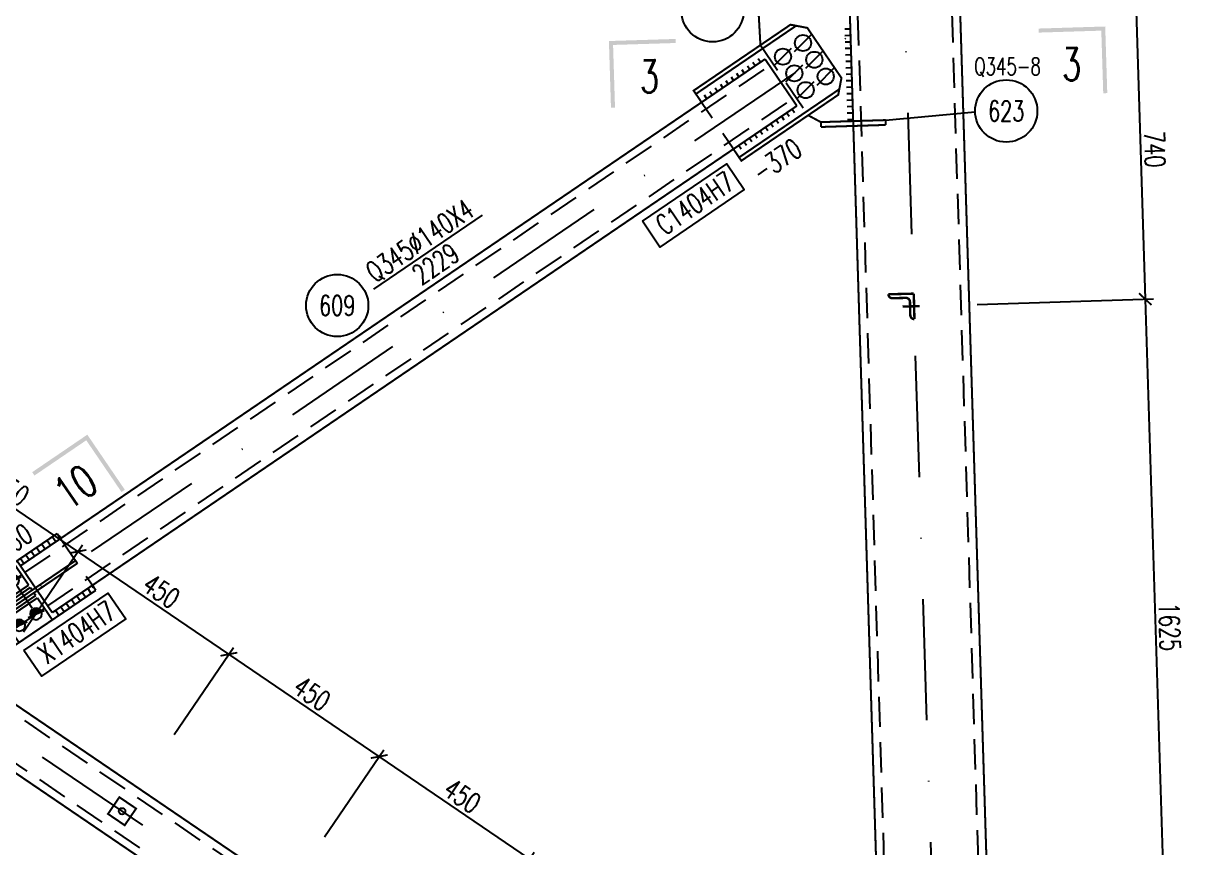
# Model space of a CAD drawing. Extents: x 6045 to 12501, y -14925 to -6998.
# Drawn here: x 6267.5 to 6411.1, y -7242.2 to -7140.2 of the extents above; entities that cross this region are included whole.
import ezdxf
from ezdxf.enums import TextEntityAlignment as Align

# ---------------------------------------------------------------- set-up
doc = ezdxf.new("R2010")
doc.units = 0
doc.header["$LTSCALE"] = 15
doc.header["$MEASUREMENT"] = 0
doc.linetypes.add('DASHDOTX2', pattern=[2, 1, -0.5, 0, -0.5])
doc.linetypes.add('DASHED2', pattern=[0.375, 0.25, -0.125])
doc.layers.get('0').update_dxf_attribs({"linetype": 'CONTINUOUS'})
doc.layers.get('DEFPOINTS').update_dxf_attribs({"linetype": 'CONTINUOUS'})
for name, color, linetype in [('1', 1, 'DASHED2'), ('2', 3, 'CONTINUOUS'), ('3', 1, 'CONTINUOUS'), ('4', 3, 'DASHDOTX2')]:
    doc.layers.add(name, color=color, linetype=linetype)
doc.styles.get("Standard").update_dxf_attribs({"font": 'romans.shx', "width": 0.7, "bigfont": 'fs1.shx'})
doc.dimstyles.new('STANDARD$0', dxfattribs={"dimtxt": 2.5, "dimasz": 1.499, "dimexe": 1, "dimexo": 1, "dimgap": 0.5, "dimtad": 1, "dimdec": 0, "dimlfac": 20, "dimzin": 0, "dimdsep": 46, "dimtxsty": 'Standard', "dimblk": 'ARCHTICK', "dimcen": 0.09, "dimclrd": 4, "dimclre": 4, "dimclrt": 6, "dimadec": 0, "dimazin": 0, "dimtfac": 1, "dimtdec": 0, "dimtmove": 2, "dimatfit": 3, "dimldrblk": 'ARCHTICK', "dimfxl": 0, "dimtolj": 1, "dimtzin": 0, "dimarcsym": 0})

# ---------------------------------------------------------------- blocks, each defined once
blk = doc.blocks.new('_ARCHTICK')
at = {"color": 0, "linetype": 'ByBlock', "const_width": 0.15}
blk.add_lwpolyline([(-0.5, -0.5), (0.5, 0.5)], dxfattribs=at)
blk = doc.blocks.new('*D49')
at = {"layer": '3', "color": 4, "lineweight": -2}
for p, q in [((6267.57, -7215.49), (6274.89, -7204.75)), ((6292.99, -7218.28), (6274.32, -7205.57)), ((6286.24, -7228.2), (6293.56, -7217.46))]:
    blk.add_line(p, q, dxfattribs=at)
at = {"layer": 'DEFPOINTS', "color": 0}
for p in [(6274.32, -7205.57), (6267.01, -7216.32), (6285.68, -7229.03)]:
    blk.add_point(p, dxfattribs=at)
at = {"layer": '3', "color": 4, "lineweight": -2, "xscale": 1.499, "yscale": 1.499, "zscale": 1.499}
for p, rotation in [((6274.32, -7205.57), 145.7581000000642), ((6292.99, -7218.28), 325.7581000000642)]:
    blk.add_blockref('_ARCHTICK', p, dxfattribs=dict(at, rotation=rotation))
at = {"layer": '3', "color": 6, "insert": (6284.64, -7210.48), "char_height": 2.5, "attachment_point": 5, "rotation": 325.7581}
blk.add_mtext('\\A1;450', dxfattribs=at)
blk = doc.blocks.new('*D50')
at = {"layer": '3', "color": 4, "lineweight": -2}
for p, q in [((6286.24, -7228.2), (6293.56, -7217.46)), ((6311.59, -7230.94), (6292.99, -7218.28)), ((6304.84, -7240.86), (6312.16, -7230.12))]:
    blk.add_line(p, q, dxfattribs=at)
at = {"layer": 'DEFPOINTS', "color": 0}
for p in [(6292.99, -7218.28), (6285.68, -7229.03), (6304.28, -7241.69)]:
    blk.add_point(p, dxfattribs=at)
at = {"layer": '3', "color": 4, "lineweight": -2, "xscale": 1.499, "yscale": 1.499, "zscale": 1.499}
for p, rotation in [((6292.99, -7218.28), 145.7581000000642), ((6311.59, -7230.94), 325.7581000000642)]:
    blk.add_blockref('_ARCHTICK', p, dxfattribs=dict(at, rotation=rotation))
at = {"layer": '3', "color": 6, "insert": (6303.28, -7223.17), "char_height": 2.5, "attachment_point": 5, "rotation": 325.7581}
blk.add_mtext('\\A1;450', dxfattribs=at)
blk = doc.blocks.new('*D51')
at = {"layer": '3', "color": 4, "lineweight": -2}
for p, q in [((6304.84, -7240.86), (6312.16, -7230.12)), ((6330.19, -7243.6), (6311.59, -7230.94)), ((6323.44, -7253.52), (6330.76, -7242.78))]:
    blk.add_line(p, q, dxfattribs=at)
at = {"layer": 'DEFPOINTS', "color": 0}
for p in [(6311.59, -7230.94), (6304.28, -7241.69), (6322.88, -7254.35)]:
    blk.add_point(p, dxfattribs=at)
at = {"layer": '3', "color": 4, "lineweight": -2, "xscale": 1.499, "yscale": 1.499, "zscale": 1.499}
for p, rotation in [((6311.59, -7230.94), 145.7581000000642), ((6330.19, -7243.6), 325.7581000000642)]:
    blk.add_blockref('_ARCHTICK', p, dxfattribs=dict(at, rotation=rotation))
at = {"layer": '3', "color": 6, "insert": (6321.88, -7235.83), "char_height": 2.5, "attachment_point": 5, "rotation": 325.7581}
blk.add_mtext('\\A1;450', dxfattribs=at)
blk = doc.blocks.new('M20X55')
blk.add_line((-0.212, -0.212), (0.212, 0.212))
blk.add_circle((0, 0), 0.2)
blk = doc.blocks.new('fdr')
at = {"const_width": 0.25}
for points in [[(6348.62, -6197.57), (6356.62, -6197.32)], [(6348.62, -6197.57), (6348.64, -6198.17)], [(6356.62, -6197.32), (6356.63, -6197.92)]]:
    blk.add_lwpolyline(points, dxfattribs=at)
blk.add_lwpolyline([(6348.64, -6198.17, 0.25, 0.25, 0), (6356.63, -6197.92, 0.25, 0.25, 0)], format="xyseb")
blk = doc.blocks.new('M16X50')
for p, q in [((-0.212, -0.212), (0.212, 0.212)), ((-0.141, -0.141), (0.141, 0.141))]:
    blk.add_line(p, q)
blk.add_circle((0, 0), 0.2)
for radius in [0.16, 0.12, 0.08, 0.04]:
    blk.add_arc((0, 0), radius, 225, 45)
blk = doc.blocks.new('3')
for p, q in [((9297.25, -5675.92), (9297.25, -5675.57)), ((9297.35, -5675.92), (9297.35, -5675.57)), ((9298, -5675.92), (9298, -5675.22)), ((9298.8, -5675.92), (9298.8, -5675.22)), ((9299.6, -5675.92), (9299.6, -5675.22)), ((9300.4, -5675.92), (9300.4, -5675.22)), ((9301.2, -5675.92), (9301.2, -5675.22)), ((9302, -5675.92), (9302, -5675.22)), ((9302.8, -5675.92), (9302.8, -5675.22)), ((9297.25, -5683.27), (9297.25, -5682.92)), ((9297.35, -5683.27), (9297.35, -5682.92)), ((9298, -5682.92), (9298, -5683.62)), ((9298.8, -5682.92), (9298.8, -5683.62)), ((9299.6, -5682.92), (9299.6, -5683.62)), ((9300.4, -5682.92), (9300.4, -5683.62)), ((9301.2, -5682.92), (9301.2, -5683.62)), ((9302, -5682.92), (9302, -5683.62)), ((9302.8, -5682.92), (9302.8, -5683.62))]:
    blk.add_line(p, q)
at = {"const_width": 0.25}
for points in [[(9314.3, -5675.17), (9297.3, -5675.17)], [(9297.3, -5675.92), (9297.3, -5675.17)], [(9303.8, -5678.46), (9303.8, -5675.17)], [(9314.3, -5675.17), (9314.3, -5678.46)], [(9305.05, -5681.09), (9305.05, -5677.75)], [(9307.55, -5681.09), (9307.55, -5677.75)], [(9310.55, -5681.09), (9310.55, -5677.75)], [(9313.05, -5681.09), (9313.05, -5677.75)], [(9297.3, -5679.62), (9297.3, -5679.22)], [(9297.3, -5679.22), (9321.38, -5679.22)], [(9314.3, -5678.46), (9303.8, -5678.46)], [(9303.8, -5678.82), (9314.3, -5678.82)], [(9303.8, -5678.82), (9303.8, -5679.22)], [(9314.3, -5678.82), (9314.3, -5679.22)], [(9321.3, -5679.62), (9297.3, -5679.62)], [(9303.8, -5680.02), (9303.8, -5679.62)], [(9314.3, -5680.02), (9303.8, -5680.02)], [(9303.8, -5680.38), (9303.8, -5683.67)], [(9314.3, -5680.38), (9303.8, -5680.38)], [(9314.3, -5680.02), (9314.3, -5679.62)], [(9314.3, -5680.38), (9314.3, -5683.67)], [(9297.3, -5683.68), (9297.3, -5682.92)], [(9314.3, -5683.67), (9297.3, -5683.67)]]:
    blk.add_lwpolyline(points, dxfattribs=at)
at = {"layer": '1'}
for p, q in [((9297.3, -5675.92), (9297.3, -5682.92)), ((9308.8, -5683.67), (9308.8, -5675.17)), ((9309.3, -5683.67), (9309.3, -5675.17))]:
    blk.add_line(p, q, dxfattribs=at)
at = {"layer": '4'}
for p, q in [((9303.8, -5676.92), (9314.3, -5676.92)), ((9303.8, -5681.92), (9314.3, -5681.92))]:
    blk.add_line(p, q, dxfattribs=at)
at = {"layer": '2', "color": 3, "xscale": 3.599999523163041, "yscale": 3.599999523163041, "zscale": 3.599999523163041, "rotation": 145.7580626071837}
for p in [(9305.05, -5676.92), (9307.55, -5676.92), (9310.55, -5676.92), (9313.05, -5676.92), (9305.05, -5681.92), (9307.55, -5681.92), (9310.55, -5681.92), (9313.05, -5681.92)]:
    blk.add_blockref('M16X50', p, dxfattribs=at)
blk = doc.blocks.new('*D70')
at = {"layer": '3', "color": 4, "lineweight": -2}
for p, q in [((6248.97, -7202.83), (6256.29, -7192.09)), ((6274.32, -7205.57), (6255.72, -7192.91)), ((6267.57, -7215.49), (6274.89, -7204.75))]:
    blk.add_line(p, q, dxfattribs=at)
at = {"layer": 'DEFPOINTS', "color": 0}
for p in [(6255.72, -7192.91), (6248.41, -7203.66), (6267.01, -7216.32)]:
    blk.add_point(p, dxfattribs=at)
at = {"layer": '3', "color": 4, "lineweight": -2, "xscale": 1.499, "yscale": 1.499, "zscale": 1.499}
for p, rotation in [((6255.72, -7192.91), 145.7581000000641), ((6274.32, -7205.57), 325.7581000000641)]:
    blk.add_blockref('_ARCHTICK', p, dxfattribs=dict(at, rotation=rotation))
at = {"layer": '3', "color": 6, "insert": (6266.01, -7197.8), "char_height": 2.5, "attachment_point": 5, "rotation": 325.7581}
blk.add_mtext('\\A1;450', dxfattribs=at)
blk = doc.blocks.new('*D151')
at = {"color": 4, "lineweight": -2}
for p, q in [((6384.45, -7138.01), (6406.22, -7137.33)), ((6405.22, -7137.36), (6406.37, -7174.34)), ((6385.59, -7174.99), (6407.37, -7174.31))]:
    blk.add_line(p, q, dxfattribs=at)
at = {"layer": 'DEFPOINTS', "color": 0}
for p in [(6383.45, -7138.04), (6384.6, -7175.02), (6406.37, -7174.34)]:
    blk.add_point(p, dxfattribs=at)
at = {"color": 4, "lineweight": -2, "xscale": 1.499, "yscale": 1.499, "zscale": 1.499}
for p, rotation in [((6405.22, -7137.36), 91.77883204426024), ((6406.37, -7174.34), 271.7788320442602)]:
    blk.add_blockref('_ARCHTICK', p, dxfattribs=dict(at, rotation=rotation))
at = {"color": 6, "insert": (6407.54, -7155.8), "char_height": 2.5, "attachment_point": 5, "rotation": 271.7788}
blk.add_mtext('\\A1;740', dxfattribs=at)
blk = doc.blocks.new('*D152')
at = {"color": 4, "lineweight": -2}
for p, q in [((6385.59, -7174.99), (6407.37, -7174.31)), ((6406.37, -7174.34), (6408.89, -7255.56)), ((6388.11, -7256.2), (6409.89, -7255.52))]:
    blk.add_line(p, q, dxfattribs=at)
at = {"layer": 'DEFPOINTS', "color": 0}
for p in [(6384.6, -7175.02), (6408.89, -7255.56), (6387.11, -7256.23)]:
    blk.add_point(p, dxfattribs=at)
at = {"color": 4, "lineweight": -2, "xscale": 1.499, "yscale": 1.499, "zscale": 1.499}
for p, rotation in [((6406.37, -7174.34), 91.77883204426024), ((6408.89, -7255.56), 271.7788320442602)]:
    blk.add_blockref('_ARCHTICK', p, dxfattribs=dict(at, rotation=rotation))
at = {"color": 6, "insert": (6409.38, -7214.9), "char_height": 2.5, "attachment_point": 5, "rotation": 271.7788}
blk.add_mtext('\\A1;1625', dxfattribs=at)

msp = doc.modelspace()

# ---------------------------------------------------------------- linework, layer by layer
for p, q in [((6369.8793383, -7140.920274), (6369.1796747, -7140.9419711)), ((6369.904135, -7141.7198896), (6369.2044713, -7141.7415867)), ((6369.9289317, -7142.5195052), (6369.229268, -7142.5412023)), ((6369.9537283, -7143.3191208), (6369.2540647, -7143.3408179)), ((6358.0866797, -7145.4793701), (6357.8056797, -7145.0663701)), ((6358.7481797, -7145.0293701), (6358.4666797, -7144.6158701)), ((6369.978525, -7144.1187364), (6369.2788613, -7144.1404335)), ((6370.0033216, -7144.9183521), (6369.303658, -7144.9400491)), ((6356.1026797, -7146.8298701), (6355.8216797, -7146.4168701)), ((6356.7641797, -7146.3798701), (6356.4826797, -7145.9663701)), ((6357.4256797, -7145.9298701), (6357.1441797, -7145.5163701)), ((6370.0281183, -7145.7179677), (6369.3284547, -7145.7396648)), ((6370.052915, -7146.5175833), (6369.3532513, -7146.5392804)), ((6354.1186797, -7148.1803701), (6353.8376797, -7147.7668701)), ((6354.7801797, -7147.7303701), (6354.4986797, -7147.3168701)), ((6355.4416797, -7147.2798701), (6355.1601797, -7146.8668701)), ((6370.0777116, -7147.3171989), (6369.378048, -7147.338896)), ((6352.1346797, -7149.5308701), (6351.8536797, -7149.1173701)), ((6352.7961797, -7149.0808701), (6352.5146797, -7148.6673701)), ((6353.4576797, -7148.6303701), (6353.1761797, -7148.2173701)), ((6370.1025083, -7148.1168145), (6369.4028447, -7148.1385116)), ((6370.127305, -7148.9164301), (6369.4276413, -7148.9381272)), ((6362.6871797, -7150.8158701), (6362.9681797, -7151.2293701)), ((6370.1521016, -7149.7160457), (6369.452438, -7149.7377428)), ((6370.1768983, -7150.5156613), (6369.4772346, -7150.5373584)), ((6360.7031797, -7152.1663701), (6360.9841797, -7152.5798701)), ((6361.3641797, -7151.7163701), (6361.6456797, -7152.1298701)), ((6362.0256797, -7151.2663701), (6362.3071797, -7151.6793701)), ((6370.201695, -7151.3152769), (6369.5020313, -7151.336974)), ((6370.2264916, -7152.1148926), (6369.526828, -7152.1365896)), ((6358.7191797, -7153.5168701), (6359.0001797, -7153.9303701)), ((6359.3801797, -7153.0668701), (6359.6616797, -7153.4803701)), ((6360.0416797, -7152.6168701), (6360.3231797, -7153.0298701)), ((6356.7351797, -7154.8673701), (6357.0161797, -7155.2808701)), ((6357.3961797, -7154.4173701), (6357.6776797, -7154.8303701)), ((6358.0576797, -7153.9668701), (6358.3391797, -7154.3803701)), ((6356.0736797, -7155.3173701), (6356.3551797, -7155.7308701)), ((6324.3105821, -7163.9542436), (6310.8770821, -7173.0982436))]:
    msp.add_line(p, q)
at = {"color": 3}
msp.add_line((6374.2306601, -7152.1873069), (6385.3180335, -7151.1762661), dxfattribs=at)
for points, const_width in [([(6368.8877405, -7108.944319), (6380.5785956, -7485.9381614)], 0.25), ([(6394.2220956, -7485.5151614), (6382.5312405, -7108.521319)], 0.25), ([(6358.0574933, -7130.4012318), (6358.7554088, -7142.9074882)], 0.25), ([(6351.4735297, -7149.9810201), (6350.4887797, -7148.5343201), (6362.4755297, -7140.3753201), (6364.5595297, -7140.7713201), (6368.7796797, -7146.9713201), (6368.3837297, -7149.0553701), (6356.3970297, -7157.2143701), (6355.4123297, -7155.7676701)], 0.25), ([(6350.7701297, -7148.9476701), (6363.1701797, -7140.5073201)], 0.25), ([(6267.2002794, -7207.3430127), (6359.3266711, -7144.6353574)], 0.25), ([(6359.3266797, -7144.6353701), (6363.2656797, -7150.4223701)], 0.25), ([(6356.1156797, -7156.8010701), (6368.5157297, -7148.3606701)], 0.25), ([(6363.2656711, -7150.4223574), (6271.1393042, -7213.1299959)], 0.25), ([(6364.6636094, -7151.5875484), (6366.234504, -7152.4352736)], 0.25), ([(6376.3355639, -7175.2611645), (6378.4723908, -7175.2024147)], 0.3), ([(6266.7784862, -7206.7233391), (6271.1393042, -7213.1299959)], 0.25), ([(6364.4066709, -7291.0842046), (6257.222117, -7218.1273795)], 0.25), ([(6251.0022787, -7222.3609602), (6360.4676503, -7296.8712349)], 0.25)]:
    msp.add_lwpolyline(points, dxfattribs=dict(const_width=const_width))
for points in [[(6344.1523987, -7164.7017539), (6354.5809285, -7157.6033208), (6356.7490575, -7160.7885869), (6346.3205278, -7167.8870199)], [(6267.6253094, -7217.813232), (6278.0538392, -7210.7147989), (6280.2219682, -7213.900065), (6269.7934385, -7220.9984981)]]:
    msp.add_lwpolyline(points, close=True)
at = {"const_width": 0.3}
msp.add_lwpolyline([(6377.7321911, -7173.6585932), (6374.5831745, -7173.7372964, 0.4142135624), (6375.0955109, -7174.2246477), (6376.7449958, -7174.1834222, -0.4142135624), (6377.2573323, -7174.6707736), (6377.2985578, -7176.3202585, 0.4142135624), (6377.8108943, -7176.8076098), (6377.7321911, -7173.6585932)], format="xyb", dxfattribs=at)
for centre in [(6352.8368502, -7138.6609278), (6389.1660281, -7151.0520176), (6306.3895821, -7175.1242436)]:
    msp.add_circle(centre, 3.85)
for points in [[(6393.1683282, -7140.8546633), (6393.1838261, -7141.354423), (6401.4143642, -7140.5989476), (6400.9301024, -7141.1142053)], [(6401.4143642, -7140.5989476), (6400.9301024, -7141.1142053), (6401.6700798, -7148.8449836), (6401.1703201, -7148.8604815)], [(6348.2552112, -7142.1424996), (6348.2707092, -7142.6422593), (6340.0091753, -7142.3982152), (6340.5244329, -7142.882477)], [(6340.0091753, -7142.3982152), (6340.5244329, -7142.882477), (6340.2648909, -7150.6442512), (6340.7646506, -7150.6287532)], [(6268.6550717, -7195.7516002), (6268.936416, -7196.1649347), (6275.4750905, -7191.1094192), (6275.3431003, -7191.804098)], [(6275.4750905, -7191.1094192), (6275.3431003, -7191.804098), (6280.1172715, -7197.929438), (6279.703937, -7198.2107823)]]:
    msp.add_trace(points)
at = {"layer": '1'}
for p, q in [((6381.5779971, -7485.9071762), (6369.887141, -7108.9133338)), ((6393.2225952, -7485.5461497), (6381.5317402, -7108.5523073)), ((6358.7554088, -7142.9074882), (6364.6636094, -7151.5875484)), ((6363.8438854, -7291.9110235), (6148.6901419, -7145.4627251)), ((6267.763155, -7208.1699565), (6359.8896155, -7145.4624099)), ((6361.0305225, -7296.0442887), (6145.8768556, -7149.5958777)), ((6270.5764919, -7212.3031452), (6362.7029019, -7149.5955625)), ((6351.4736797, -7149.9808701), (6352.7731797, -7151.8903701)), ((6355.4121797, -7155.7678701), (6354.1126797, -7153.8578701))]:
    msp.add_line(p, q, dxfattribs=at)
at = {"layer": '2', "const_width": 0.25}
msp.add_lwpolyline([(6280.1003231, -7239.4455162), (6278.0336531, -7238.0387662), (6279.4403731, -7235.9721162), (6281.5070481, -7237.3788662), (6280.1003231, -7239.4455162)], dxfattribs=at)
at = {"layer": '2'}
msp.add_circle((6279.7703481, -7237.7088162), 0.4, dxfattribs=at)
at = {"layer": '4'}
for p, q in [((6388.6896472, -7527.3065878), (6375.659643, -7107.1335957)), ((6126.7151472, -7307.2005878), (6376.5896472, -7137.1190878)), ((6381.8641472, -7307.2005878), (6131.9896472, -7137.1190878))]:
    msp.add_line(p, q, dxfattribs=at)

# ---------------------------------------------------------------- block references
msp.add_blockref('fdr', (17.6147602, -954.8627203))
at = {"xscale": -1, "rotation": 34.24193739280037}
msp.add_blockref('3', (10764.1724676, 2719.6262332), dxfattribs=at)
at = {"layer": '2', "xscale": 5, "yscale": 5, "zscale": 5}
for p in [(6364.0226797, -7142.6488701), (6361.5426797, -7144.3368701), (6365.4289445, -7144.7158734), (6362.9489445, -7146.4038734), (6366.8361797, -7146.7818701), (6364.3561797, -7148.4703701)]:
    msp.add_blockref('M20X55', p, dxfattribs=at)

# ---------------------------------------------------------------- texts
at = {"width": 0.7}
for s, rotation, p in [('3', 1.776187521, (6396.1003589, -7147.3048096)), ('3', 1.776242149, (6343.8627079, -7148.819786)), ('10', 34.241910079, (6273.1546709, -7200.5699285))]:
    msp.add_text(s, height=4, rotation=rotation, dxfattribs=at).set_placement(p)
msp.add_text('Q345-8', height=2.15, dxfattribs=at).set_placement((6389.327126, -7146.6141769), align=Align.CENTER)
for s, p in [('623', (6389.1660281, -7151.0520176)), ('609', (6306.3896821, -7175.1244436))]:
    msp.add_text(s, height=2.5, dxfattribs=at).set_placement(p, align=Align.MIDDLE_CENTER)
for s, rotation, p in [('-370', 34.2419, (6361.4972763, -7158.1874889)), ('C1404H7', 34.242115805, (6351.3624542, -7163.5030919)), ('Q345%%c140X4', 34.2419, (6317.3125821, -7168.1127436)), ('2229', 34.2419, (6319.2820821, -7171.0062436)), ('-360', 34.2419, (6266.3071342, -7205.8519211)), ('X1404H7', 34.242115805, (6274.8353649, -7216.6145701))]:
    msp.add_text(s, height=2.5, rotation=rotation, dxfattribs=at).set_placement(p, align=Align.CENTER)

# ---------------------------------------------------------------- dimensions: what is measured, and where the dimension line sits
dim = msp.add_aligned_dim(p1=(6383.4466156, -7138.0393272), p2=(6384.5951411, -7175.0211873), distance=21.7842248, dimstyle='STANDARD$0')
dim.commit()
dim.dimension.update_dxf_attribs({"geometry": '*D151', "text_midpoint": (6407.5437619, -7155.7997198)})
dim = msp.add_linear_dim(base=(6408.8909889, -7255.5558179), p1=(6384.5951411, -7175.0211873), p2=(6387.1118631, -7256.2322003), angle=91.778832044, dimstyle='STANDARD$0')
dim.commit()
dim.dimension.update_dxf_attribs({"geometry": '*D152', "text_midpoint": (6409.3790851, -7214.8960726)})
at = {"layer": '3'}
for base, p1, p2, picture, middle in [((6255.7247419, -7192.9140137), (6267.0097084, -7216.3213448), (6248.4097084, -7203.6608448), '*D70', (6266.0094597, -7197.7975723)), ((6274.3247442, -7205.5745103), (6285.6786631, -7229.0287162), (6267.0097084, -7216.3213448), '*D49', (6284.6439244, -7210.4815264)), ((6292.9936965, -7218.2818851), (6304.2786631, -7241.6892162), (6285.6786631, -7229.0287162), '*D50', (6303.2784143, -7223.1654437)), ((6311.5937239, -7230.9423448), (6322.8786631, -7254.3497162), (6304.2786631, -7241.6892162), '*D51', (6321.8784417, -7235.8259034))]:
    dim = msp.add_linear_dim(base=base, p1=p1, p2=p2, angle=325.7581, text='450', dimstyle='STANDARD$0', dxfattribs=at)
    dim.commit()
    dim.dimension.update_dxf_attribs({"geometry": picture, "text_midpoint": middle})

doc.saveas('drawing.dxf')
